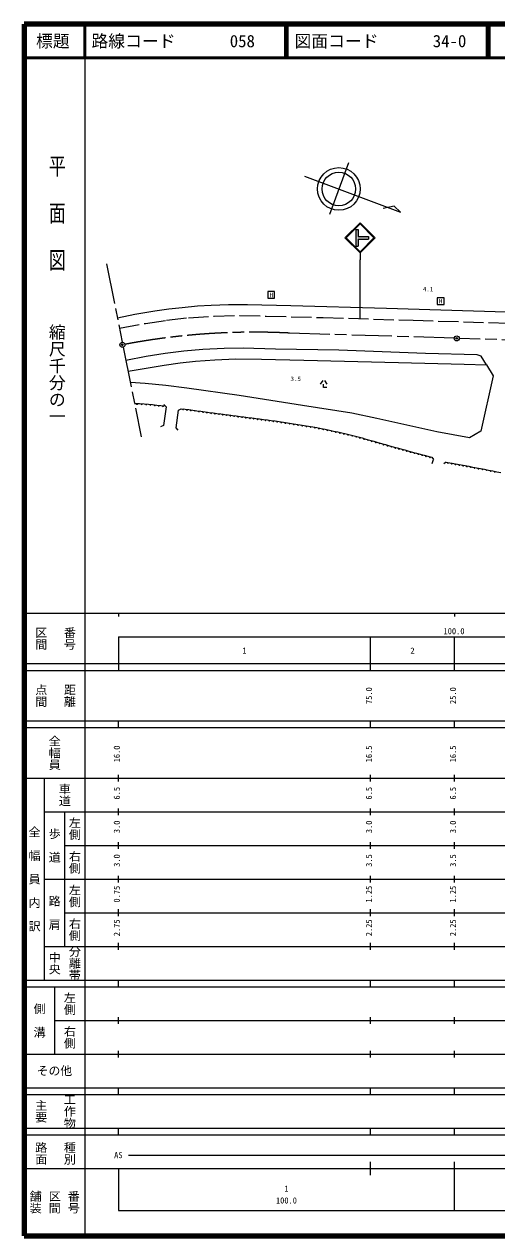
# Model space of a CAD drawing. Units: millimetres, scale not verified. Extents: x 40000 to 680000, y 20000 to 380000.
# Drawn here: x 40000 to 180565, y 20000 to 380000 of the extents above; entities that cross this region are included whole.
import ezdxf
from ezdxf.enums import TextEntityAlignment as Align

# ---------------------------------------------------------------- set-up
doc = ezdxf.new("R2010")
doc.units = ezdxf.units.MM
doc.header["$LTSCALE"] = 1000
doc.header["$PDMODE"] = 32
doc.header["$PDSIZE"] = 500
doc.linetypes.add('CHAIN', pattern=[18.5, 12, -1.5, 3.5, -1.5])
doc.linetypes.add('DASHED', pattern=[7.5, 6, -1.5])
for name, color, linetype, lineweight in [('M-BGD', 7, 'Continuous', 13), ('M-BGD-EXST', 7, 'Continuous', 13), ('M-BMK', 2, 'CHAIN', 13), ('M-BMK-SRVR', 3, 'Continuous', 13), ('M-STR-STRC', 7, 'Continuous', 13), ('M-TTL', 2, 'Continuous', 140), ('M-TTL-BAND', 7, 'Continuous', 25), ('M-TTL-LINE', 7, 'Continuous', 50)]:
    doc.layers.add(name, color=color, linetype=linetype, lineweight=lineweight)
for name, color, linetype in [('M-BMK-HTXT', 7, 'Continuous'), ('M-OTRS', 6, 'Continuous'), ('M-TTL-TXT', 7, 'Continuous')]:
    doc.layers.add(name, color=color, linetype=linetype)
doc.styles.add('@ＭＳ ゴシック', font='')
doc.styles.add('ＭＳ ゴシック', font='')
doc.styles.get('@ＭＳ ゴシック').set_extended_font_data('@MS Gothic')
doc.styles.get('ＭＳ ゴシック').set_extended_font_data('MS Gothic')

msp = doc.modelspace()

# ---------------------------------------------------------------- hatches: boundary and pattern name
at = {"layer": 'M-STR-STRC'}
msp.add_hatch(color=256, dxfattribs=at).paths.add_polyline_path([(138628, 319026), (139378, 319026), (139378, 316901), (142378, 316901), (142378, 316151), (139378, 316151), (139378, 314026), (138628, 314026)])

# ---------------------------------------------------------------- linework, layer by layer
at = {"layer": 'M-BGD'}
for p, q in [((72832, 267291), (74251, 267258)), ((74251, 267258), (75670, 267225)), ((75670, 267225), (76920, 267095)), ((76920, 267095), (78170, 266965)), ((78170, 266965), (79420, 266835)), ((79420, 266835), (80670, 266704)), ((80670, 266704), (81921, 266574)), ((86679, 265766), (87842, 265621)), ((87842, 265621), (89004, 265475)), ((89004, 265475), (90167, 265330)), ((90167, 265330), (91372, 265163)), ((91372, 265163), (92577, 264996)), ((92577, 264996), (93781, 264829)), ((93781, 264829), (94986, 264662)), ((94986, 264662), (96191, 264495)), ((96191, 264495), (97337, 264346)), ((97337, 264346), (98483, 264197)), ((98483, 264197), (99629, 264048)), ((99629, 264048), (100775, 263899)), ((100775, 263899), (101921, 263749)), ((101921, 263749), (103066, 263600)), ((103066, 263600), (104212, 263451)), ((104212, 263451), (105372, 263302)), ((105372, 263302), (106532, 263153)), ((106532, 263153), (107691, 263004)), ((107691, 263004), (108851, 262855)), ((108851, 262855), (110011, 262706)), ((110011, 262706), (111171, 262557)), ((111171, 262557), (112330, 262408)), ((112330, 262408), (113490, 262258)), ((113490, 262258), (114650, 262109)), ((114650, 262109), (115872, 261916)), ((115872, 261916), (117095, 261722)), ((117095, 261722), (118317, 261528)), ((118317, 261528), (119540, 261334)), ((119540, 261334), (120793, 261135)), ((120793, 261135), (122045, 260936)), ((122045, 260936), (123297, 260738)), ((123297, 260738), (124550, 260539)), ((124550, 260539), (125802, 260340)), ((125802, 260340), (127055, 260141)), ((127055, 260141), (128307, 259893)), ((128307, 259893), (129560, 259644)), ((129560, 259644), (130812, 259396)), ((130812, 259396), (132040, 259117)), ((132040, 259117), (133267, 258839)), ((133267, 258839), (134495, 258561)), ((134495, 258561), (135723, 258282)), ((135723, 258282), (136950, 258004)), ((136950, 258004), (138178, 257726)), ((138178, 257726), (139338, 257395)), ((139338, 257395), (140498, 257064)), ((140498, 257064), (141658, 256733)), ((141658, 256733), (142818, 256402)), ((142818, 256402), (143978, 256071)), ((143978, 256071), (145138, 255740)), ((145138, 255740), (146298, 255409)), ((146298, 255409), (147458, 255078)), ((147458, 255078), (148618, 254747)), ((148618, 254747), (149778, 254416)), ((149778, 254416), (150925, 254108)), ((150925, 254108), (152071, 253799)), ((152071, 253799), (153218, 253491)), ((153218, 253491), (154365, 253183)), ((154365, 253183), (155512, 252875)), ((155512, 252875), (156659, 252567)), ((156659, 252567), (157805, 252259)), ((157805, 252259), (158952, 251951)), ((158952, 251951), (160099, 251642)), ((160099, 251642), (161246, 251334)), ((161246, 251334), (161736, 250645)), ((161365, 249439), (161736, 250645)), ((165495, 249881), (164833, 249413)), ((165495, 249881), (166620, 249673)), ((166620, 249673), (167744, 249466)), ((167744, 249466), (168869, 249258)), ((168869, 249258), (169993, 249050)), ((169993, 249050), (171117, 248843)), ((171117, 248843), (172242, 248635)), ((172242, 248635), (173366, 248427)), ((173366, 248427), (174490, 248220)), ((174490, 248220), (175704, 247983)), ((175704, 247983), (176918, 247746)), ((176918, 247746), (178132, 247509)), ((178132, 247509), (179346, 247272)), ((179346, 247272), (180560, 247035)), ((180560, 247035), (181774, 246798))]:
    msp.add_line(p, q, dxfattribs=at)
for points in [[(327387, 289562), (283966, 291342), (238740, 292864), (189841, 294196), (147808, 295536), (119270, 296366), (106444, 296670), (100760, 296670), (95619, 296409), (91562, 296192), (86963, 295737), (82971, 295303), (78827, 294717), (72927, 293741), (67715, 292642)], [(177457, 278769), (175880, 281407), (174761, 281787), (159404, 282161), (133577, 283111), (114739, 283465), (105119, 283786), (99438, 283668), (93098, 283330), (87518, 282890), (81905, 282146), (76241, 281267), (70249, 280089)], [(70891, 276906), (81678, 278652), (86364, 279381), (90998, 279881), (96704, 280287), (102962, 280547), (110616, 280516), (123162, 280130), (151352, 279467), (170874, 278981), (177457, 278769)], [(177457, 278769), (179522, 275518), (175831, 259049), (172462, 257121), (162773, 258925), (144865, 262892), (137413, 264406), (122781, 266724), (103918, 269646), (88358, 271874), (82126, 272628), (75993, 273206), (71572, 273534)], [(81482, 267012), (82222, 266272), (81422, 260787), (80508, 260346)], [(85781, 259416), (85194, 260118), (85863, 265276), (86679, 265766)]]:
    msp.add_lwpolyline(points, dxfattribs=at)
at = {"layer": 'M-BGD', "linetype": 'DASHED'}
msp.add_lwpolyline([(68305, 289721), (76053, 291123), (82311, 292064), (88830, 292780), (96505, 293289), (104158, 293451), (111948, 293289), (128940, 292850), (155648, 292020), (191087, 290968), (221180, 289996), (247182, 289325), (271540, 288452), (297815, 287602), (320537, 286852), (325492, 286775), (326233, 287295), (326754, 288055), (327134, 288816), (327387, 289562)], dxfattribs=at)
at = {"layer": 'M-BGD'}
for centre, radius, start, end in [((73542, 267314), 240, 188.25866, 349.11553), ((74961, 267282), 240, 188.25895, 349.11282), ((76296, 267170), 210, 176.7057, 351.39496), ((77546, 267040), 210, 176.7062, 351.39174), ((78796, 266909), 210, 176.7057, 351.39496), ((80046, 266779), 210, 176.7059, 351.39204), ((81297, 266649), 210, 176.7057, 351.39496), ((87260, 265689), 195, 171.50502, 354.23986), ((88423, 265543), 195, 171.50683, 354.23841), ((89585, 265398), 195, 171.50502, 354.23986), ((90770, 265249), 203, 172.88158, 351.33629), ((91975, 265082), 203, 172.87875, 351.33912), ((93179, 264915), 203, 172.87896, 351.33611), ((94384, 264748), 203, 172.87875, 351.33912), ((95589, 264581), 203, 172.87896, 351.33611), ((96763, 264413), 193, 170.42829, 354.7457), ((97909, 264264), 193, 170.42644, 354.74717), ((99055, 264115), 193, 170.43113, 354.74287), ((100201, 263966), 193, 170.42644, 354.74717), ((101347, 263817), 193, 170.42681, 354.7468), ((102493, 263668), 193, 170.42829, 354.7457), ((103639, 263519), 193, 170.42681, 354.7468), ((104792, 263372), 195, 171.18713, 354.16022), ((105951, 263223), 195, 171.18713, 354.16022), ((107111, 263074), 195, 171.18466, 354.1627), ((108271, 262924), 195, 171.18466, 354.1627), ((109430, 262775), 195, 171.18466, 354.1627), ((110590, 262626), 195, 171.18481, 354.15963), ((111750, 262477), 195, 171.18896, 354.15877), ((112909, 262328), 195, 171.18429, 354.16306), ((114069, 262179), 195, 171.18429, 354.16306), ((115262, 262019), 206, 172.7734, 349.21003), ((116485, 261825), 206, 172.77184, 349.20841), ((117707, 261631), 206, 172.7734, 349.21003), ((118930, 261437), 206, 172.77203, 349.21096), ((120168, 261246), 212, 174.14428, 347.81661), ((121421, 261047), 212, 174.14296, 347.81751), ((122673, 260849), 212, 174.14251, 347.81795), ((123926, 260650), 212, 174.144, 347.81957), ((125178, 260451), 212, 174.14296, 347.81751), ((126430, 260252), 212, 174.14428, 347.81661), ((127684, 260030), 213, 172.33287, 345.22309), ((128936, 259781), 213, 172.33171, 345.22214), ((130189, 259533), 213, 172.33287, 345.22309), ((131428, 259266), 210, 169.96271, 344.49001), ((132656, 258988), 210, 169.96307, 344.48698), ((133883, 258710), 210, 169.9655, 344.48722), ((135111, 258431), 210, 169.96271, 344.49001), ((136339, 258153), 210, 169.96307, 344.48698), ((137566, 257875), 210, 169.9655, 344.48722), ((138758, 257561), 201, 164.37541, 343.77138), ((139918, 257230), 201, 164.37638, 343.77393), ((141078, 256899), 201, 164.37462, 343.77217), ((142238, 256568), 201, 164.37541, 343.77138), ((143398, 256237), 201, 164.37501, 343.77452), ((144558, 255906), 201, 164.37677, 343.77079), ((145718, 255575), 201, 164.37422, 343.77531), ((146878, 255244), 201, 164.37265, 343.77414), ((148038, 254913), 201, 164.37541, 343.77138), ((149198, 254582), 201, 164.37638, 343.77393), ((150351, 254260), 198, 164.35538, 345.56173), ((151498, 253951), 198, 164.35704, 345.56286), ((152644, 253643), 198, 164.35428, 345.56563), ((153791, 253335), 198, 164.35464, 345.56247), ((154938, 253027), 198, 164.35704, 345.56286), ((156085, 252719), 198, 164.35678, 345.56107), ((157231, 252411), 198, 164.35919, 345.56147), ((158378, 252103), 198, 164.35919, 345.56147), ((159525, 251794), 198, 164.35538, 345.56173), ((160672, 251486), 198, 164.35779, 345.56212), ((166056, 249768), 191, 166.76736, 352.30695), ((167180, 249560), 191, 166.76756, 352.3038), ((168305, 249353), 191, 166.76736, 352.30695), ((169429, 249145), 191, 166.76736, 352.30695), ((170553, 248937), 191, 166.76736, 352.30695), ((171678, 248730), 191, 166.76736, 352.30695), ((172802, 248522), 191, 166.76475, 352.30661), ((173926, 248314), 191, 166.76756, 352.3038), ((175098, 248107), 206, 170.69277, 347.22043), ((176312, 247870), 206, 170.69558, 347.21762), ((177526, 247634), 206, 170.69527, 347.22065), ((178740, 247397), 206, 170.69277, 347.22043), ((179954, 247160), 206, 170.69277, 347.22043)]:
    msp.add_arc(centre, radius, start, end, dxfattribs=at)
at = {"layer": 'M-BGD-EXST'}
for p, q in [((128794, 274089), (128044, 273089)), ((129294, 274089), (130044, 273089)), ((129044, 272089), (129044, 273089)), ((130044, 272089), (129044, 272089))]:
    msp.add_line(p, q, dxfattribs=at)
for points in [[(112487, 298555), (114487, 298555), (114487, 300555), (112487, 300555)], [(162863, 296727), (164863, 296727), (164863, 298727), (162863, 298727)]]:
    msp.add_lwpolyline(points, close=True, dxfattribs=at)
at = {"layer": 'M-BMK'}
for p, q in [((64457, 308787), (69158, 285491)), ((167884, 286687), (118952, 288224)), ((268028, 283642), (169384, 286641)), ((69453, 284034), (74821, 257435))]:
    msp.add_line(p, q, dxfattribs=at)
msp.add_arc((108441, 81275), 207215, 87.0925, 100.70652, dxfattribs=at)
at = {"layer": 'M-BMK-SRVR'}
msp.add_line((136442, 338834), (130823, 323503), dxfattribs=at)
msp.add_lwpolyline([(123340, 334898), (151943, 324153), (150014, 325947), (146782, 325219)], dxfattribs=at)
for centre, radius in [((133589, 331048), 6341), ((133589, 331048), 4992), ((69208, 284743), 750), ((168634, 286664), 750)]:
    msp.add_circle(centre, radius, dxfattribs=at)
at = {"layer": 'M-OTRS'}
for p in [(69208, 284743), (168634, 286664)]:
    msp.add_point(p, dxfattribs=at)
at = {"layer": 'M-STR-STRC'}
for p, q in [((135379, 316527), (139879, 321027)), ((135733, 316527), (139879, 320673)), ((144379, 316527), (139879, 321027)), ((144026, 316527), (139879, 320673)), ((138628, 319026), (138628, 314026)), ((138628, 319026), (139378, 319026)), ((139378, 319026), (139378, 316901)), ((139378, 316901), (142378, 316901)), ((142378, 316901), (142378, 316151)), ((135379, 316527), (139879, 312026)), ((135733, 316527), (139879, 312380)), ((138628, 314026), (139378, 314026)), ((139378, 316151), (142378, 316151)), ((139378, 316151), (139378, 314026)), ((139879, 312380), (144026, 316527)), ((139879, 312027), (144379, 316527)), ((139879, 312026), (139879, 310026)), ((139879, 292679), (139879, 310026))]:
    msp.add_line(p, q, dxfattribs=at)
at = {"layer": 'M-TTL'}
for p, q in [((40000, 380000), (40000, 20000)), ((680000, 380000), (40000, 380000)), ((40000, 20000), (680000, 20000))]:
    msp.add_line(p, q, dxfattribs=at)
at = {"layer": 'M-TTL-BAND'}
for p, q in [((58000, 370000), (58000, 20000)), ((40000, 205000), (579000, 205000)), ((68000, 205000), (68000, 204000)), ((168000, 205000), (168000, 204000)), ((68000, 198000), (579000, 198000)), ((68000, 198000), (68000, 188000)), ((143000, 188000), (143000, 198000)), ((168000, 188000), (168000, 198000)), ((40000, 190000), (579000, 190000)), ((40000, 188000), (579000, 188000)), ((40000, 173000), (579000, 173000)), ((68000, 171000), (68000, 173000)), ((143000, 171000), (143000, 173000)), ((168000, 171000), (168000, 173000)), ((40000, 171000), (579000, 171000)), ((40000, 156000), (579000, 156000)), ((46000, 96000), (46000, 156000)), ((68000, 155000), (68000, 157000)), ((143000, 155000), (143000, 157000)), ((168000, 155000), (168000, 157000)), ((46000, 146000), (579000, 146000)), ((52000, 146000), (52000, 106000)), ((68000, 145000), (68000, 147000)), ((143000, 145000), (143000, 147000)), ((168000, 145000), (168000, 147000)), ((68000, 135000), (68000, 137000)), ((143000, 135000), (143000, 137000)), ((168000, 135000), (168000, 137000)), ((52000, 136000), (579000, 136000)), ((46000, 126000), (579000, 126000)), ((68000, 125000), (68000, 127000)), ((143000, 125000), (143000, 127000)), ((168000, 125000), (168000, 127000)), ((52000, 116000), (579000, 116000)), ((68000, 115000), (68000, 117000)), ((143000, 115000), (143000, 117000)), ((168000, 115000), (168000, 117000)), ((46000, 106000), (579000, 106000)), ((68000, 105000), (68000, 107000)), ((143000, 105000), (143000, 107000)), ((168000, 105000), (168000, 107000)), ((40000, 96000), (579000, 96000)), ((40000, 94000), (579000, 94000)), ((49000, 94000), (49000, 74000)), ((68000, 94000), (68000, 96000)), ((143000, 94000), (143000, 96000)), ((168000, 94000), (168000, 96000)), ((49000, 84000), (579000, 84000)), ((68000, 83000), (68000, 85000)), ((143000, 83000), (143000, 85000)), ((168000, 83000), (168000, 85000)), ((40000, 74000), (579000, 74000)), ((68000, 73000), (68000, 75000)), ((143000, 73000), (143000, 75000)), ((168000, 73000), (168000, 75000)), ((40000, 64000), (579000, 64000)), ((40000, 62000), (579000, 62000)), ((68000, 62000), (68000, 64000)), ((143000, 62000), (143000, 64000)), ((168000, 62000), (168000, 64000)), ((40000, 52000), (579000, 52000)), ((68000, 50000), (68000, 52000)), ((143000, 50000), (143000, 52000)), ((168000, 50000), (168000, 52000)), ((40000, 50000), (579000, 50000)), ((71000, 44000), (565000, 44000)), ((40000, 40000), (579000, 40000)), ((68000, 40000), (68000, 27500)), ((143000, 38000), (143000, 42000)), ((168000, 27500), (168000, 42000)), ((68000, 27500), (579000, 27500))]:
    msp.add_line(p, q, dxfattribs=at)
at = {"layer": 'M-TTL-LINE'}
for p, q in [((58000, 380000), (58000, 370000)), ((117750, 380000), (117750, 370000)), ((118250, 380000), (118250, 370000)), ((177750, 380000), (177750, 370000)), ((178250, 380000), (178250, 370000)), ((40000, 370000), (680000, 370000))]:
    msp.add_line(p, q, dxfattribs=at)

# ---------------------------------------------------------------- texts
at = {"layer": 'M-BGD-EXST', "style": 'ＭＳ ゴシック'}
for p in [(113487, 299555), (163863, 297727)]:
    msp.add_text('H', height=1320, dxfattribs=at).set_placement(p, align=Align.MIDDLE_CENTER)
at = {"layer": 'M-BMK-HTXT', "style": 'ＭＳ ゴシック'}
for s, p in [('4.1', (160127, 301284)), ('3.5', (120771, 274629))]:
    msp.add_text(s, height=1320, dxfattribs=at).set_placement(p, align=Align.MIDDLE_CENTER)
at = {"layer": 'M-TTL-BAND', "style": '@ＭＳ ゴシック', "width": 1.4}
msp.add_text('平  面  図', height=3666, rotation=270, dxfattribs=at).set_placement((49777, 306475), align=Align.MIDDLE_RIGHT)
at = {"layer": 'M-TTL-BAND', "style": '@ＭＳ ゴシック'}
msp.add_text('縮尺千分の一', height=3666, rotation=270, dxfattribs=at).set_placement((49777, 261030), align=Align.MIDDLE_RIGHT)
for s, p in [('区間', (45000, 197500)), ('番号', (53500, 197500)), ('点間', (45000, 180500)), ('距離', (53500, 180500)), ('全幅員', (49000, 163500)), ('車道', (52000, 151000)), ('左側', (55000, 141000)), ('全\u3000幅\u3000員\u3000内\u3000訳', (43000, 126000)), ('歩\u3000道', (49000, 136000)), ('右側', (55000, 131000)), ('左側', (55000, 121000)), ('路\u3000肩', (49000, 116000)), ('右側', (55000, 111000)), ('分離帯', (55000, 101000)), ('中央', (49000, 101000)), ('左側', (53500, 89000)), ('側\u3000溝', (44500, 84000)), ('右側', (53500, 79000)), ('工作物', (53500, 57000)), ('主要', (45000, 57000)), ('路面', (45000, 44500)), ('種別', (53500, 44500)), ('舗装', (43333, 30000)), ('区間', (49000, 30000)), ('番号', (54667, 30000))]:
    msp.add_text(s, height=2566, rotation=270, dxfattribs=at).set_placement(p, align=Align.MIDDLE_CENTER)
at = {"layer": 'M-TTL-BAND', "style": 'ＭＳ ゴシック'}
for s, p in [('100.0', (167844, 198195)), ('1', (105500, 192405)), ('2', (155500, 192405)), ('AS', (68000, 42500)), ('1', (118000, 32523)), ('100.0', (118000, 29033))]:
    msp.add_text(s, height=1833, dxfattribs=at).set_placement(p, align=Align.BOTTOM_CENTER)
for s, p in [('75.0', (144000, 180500)), ('25.0', (169000, 180500)), ('16.0', (69000, 163174)), ('16.5', (144000, 163174)), ('16.5', (169000, 163174)), ('6.5', (69000, 151500)), ('6.5', (144000, 151500)), ('6.5', (169000, 151500)), ('3.0', (69000, 141500)), ('3.0', (144000, 141500)), ('3.0', (169000, 141500)), ('3.0', (69000, 131500)), ('3.5', (144000, 131500)), ('3.5', (169000, 131500)), ('0.75', (69000, 121500)), ('1.25', (144000, 121500)), ('1.25', (169000, 121500)), ('2.75', (69000, 111500)), ('2.25', (144000, 111500)), ('2.25', (169000, 111500))]:
    msp.add_text(s, height=1833, rotation=90, dxfattribs=at).set_placement(p, align=Align.BOTTOM_CENTER)
msp.add_text('その他', height=2566, dxfattribs=at).set_placement((49000, 69000), align=Align.MIDDLE_CENTER)
at = {"layer": 'M-TTL-TXT', "style": 'ＭＳ ゴシック'}
msp.add_text('標題', height=3666, dxfattribs=at).set_placement((48500, 375000), align=Align.MIDDLE_CENTER)
for s, p in [('路線コード', (60000, 375000)), ('058', (101142, 375000)), ('図面コード', (120380, 375000)), ('34-0', (161521, 375000))]:
    msp.add_text(s, height=3666, dxfattribs=at).set_placement(p, align=Align.MIDDLE_LEFT)

doc.saveas('drawing.dxf')
